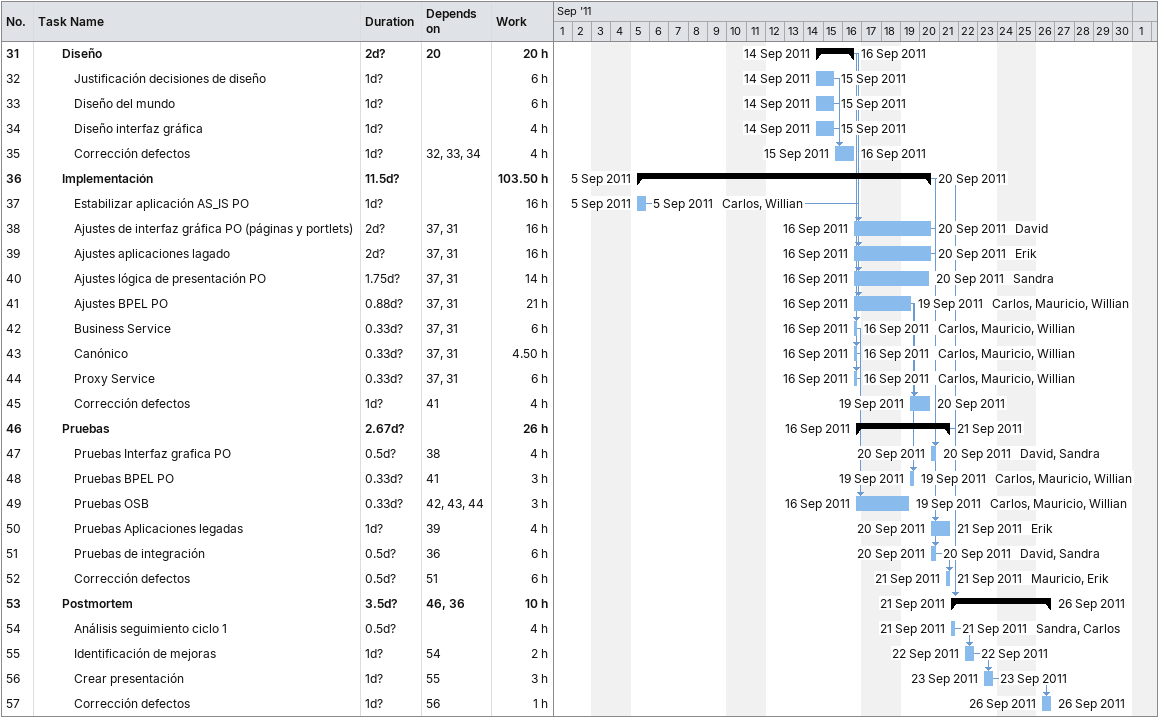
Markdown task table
| ID | Level | Task | Duration | Start | Finish | Predecessors | Resources | Work (h) |
|---|---|---|---|---|---|---|---|---|
| 31 | 3 | **Diseño** | 2d? | 2011-09-14 | 2011-09-16 | 20 |  | 20 |
| 32 | 4 | Justificación decisiones de diseño | 1d? | 2011-09-14 | 2011-09-15 |  |  | 6 |
| 33 | 4 | Diseño del mundo | 1d? | 2011-09-14 | 2011-09-15 |  |  | 6 |
| 34 | 4 | Diseño interfaz gráfica | 1d? | 2011-09-14 | 2011-09-15 |  |  | 4 |
| 35 | 4 | Corrección defectos | 1d? | 2011-09-15 | 2011-09-16 | 32, 33, 34 |  | 4 |
| 36 | 3 | **Implementación** | 11.5d? | 2011-09-05 | 2011-09-20 |  |  | 103.50 |
| 37 | 4 | Estabilizar aplicación AS_IS PO | 1d? | 2011-09-05 | 2011-09-05 |  | Carlos, Willian | 16 |
| 38 | 4 | Ajustes de interfaz gráfica PO (páginas y portlets) | 2d? | 2011-09-16 | 2011-09-20 | 37, 31 | David | 16 |
| 39 | 4 | Ajustes aplicaciones lagado | 2d? | 2011-09-16 | 2011-09-20 | 37, 31 | Erik | 16 |
| 40 | 4 | Ajustes lógica de presentación PO | 1.75d? | 2011-09-16 | 2011-09-20 | 37, 31 | Sandra | 14 |
| 41 | 4 | Ajustes BPEL PO | 0.88d? | 2011-09-16 | 2011-09-19 | 37, 31 | Carlos, Mauricio, Willian | 21 |
| 42 | 4 | Business Service | 0.33d? | 2011-09-16 | 2011-09-16 | 37, 31 | Carlos, Mauricio, Willian | 6 |
| 43 | 4 | Canónico | 0.33d? | 2011-09-16 | 2011-09-16 | 37, 31 | Carlos, Mauricio, Willian | 4.50 |
| 44 | 4 | Proxy Service | 0.33d? | 2011-09-16 | 2011-09-16 | 37, 31 | Carlos, Mauricio, Willian | 6 |
| 45 | 4 | Corrección defectos | 1d? | 2011-09-19 | 2011-09-20 | 41 |  | 4 |
| 46 | 3 | **Pruebas** | 2.67d? | 2011-09-16 | 2011-09-21 |  |  | 26 |
| 47 | 4 | Pruebas Interfaz grafica PO | 0.5d? | 2011-09-20 | 2011-09-20 | 38 | David, Sandra | 4 |
| 48 | 4 | Pruebas BPEL PO | 0.33d? | 2011-09-19 | 2011-09-19 | 41 | Carlos, Mauricio, Willian | 3 |
| 49 | 4 | Pruebas OSB | 0.33d? | 2011-09-16 | 2011-09-19 | 42, 43, 44 | Carlos, Mauricio, Willian | 3 |
| 50 | 4 | Pruebas Aplicaciones legadas | 1d? | 2011-09-20 | 2011-09-21 | 39 | Erik | 4 |
| 51 | 4 | Pruebas de integración | 0.5d? | 2011-09-20 | 2011-09-20 | 36 | David, Sandra | 6 |
| 52 | 4 | Corrección defectos | 0.5d? | 2011-09-21 | 2011-09-21 | 51 | Mauricio, Erik | 6 |
| 53 | 3 | **Postmortem** | 3.5d? | 2011-09-21 | 2011-09-26 | 46, 36 |  | 10 |
| 54 | 4 | Análisis seguimiento ciclo 1 | 0.5d? | 2011-09-21 | 2011-09-21 |  | Sandra, Carlos | 4 |
| 55 | 4 | Identificación de mejoras | 1d? | 2011-09-22 | 2011-09-22 | 54 |  | 2 |
| 56 | 4 | Crear presentación | 1d? | 2011-09-23 | 2011-09-23 | 55 |  | 3 |
| 57 | 4 | Corrección defectos | 1d? | 2011-09-26 | 2011-09-26 | 56 |  | 1 |
